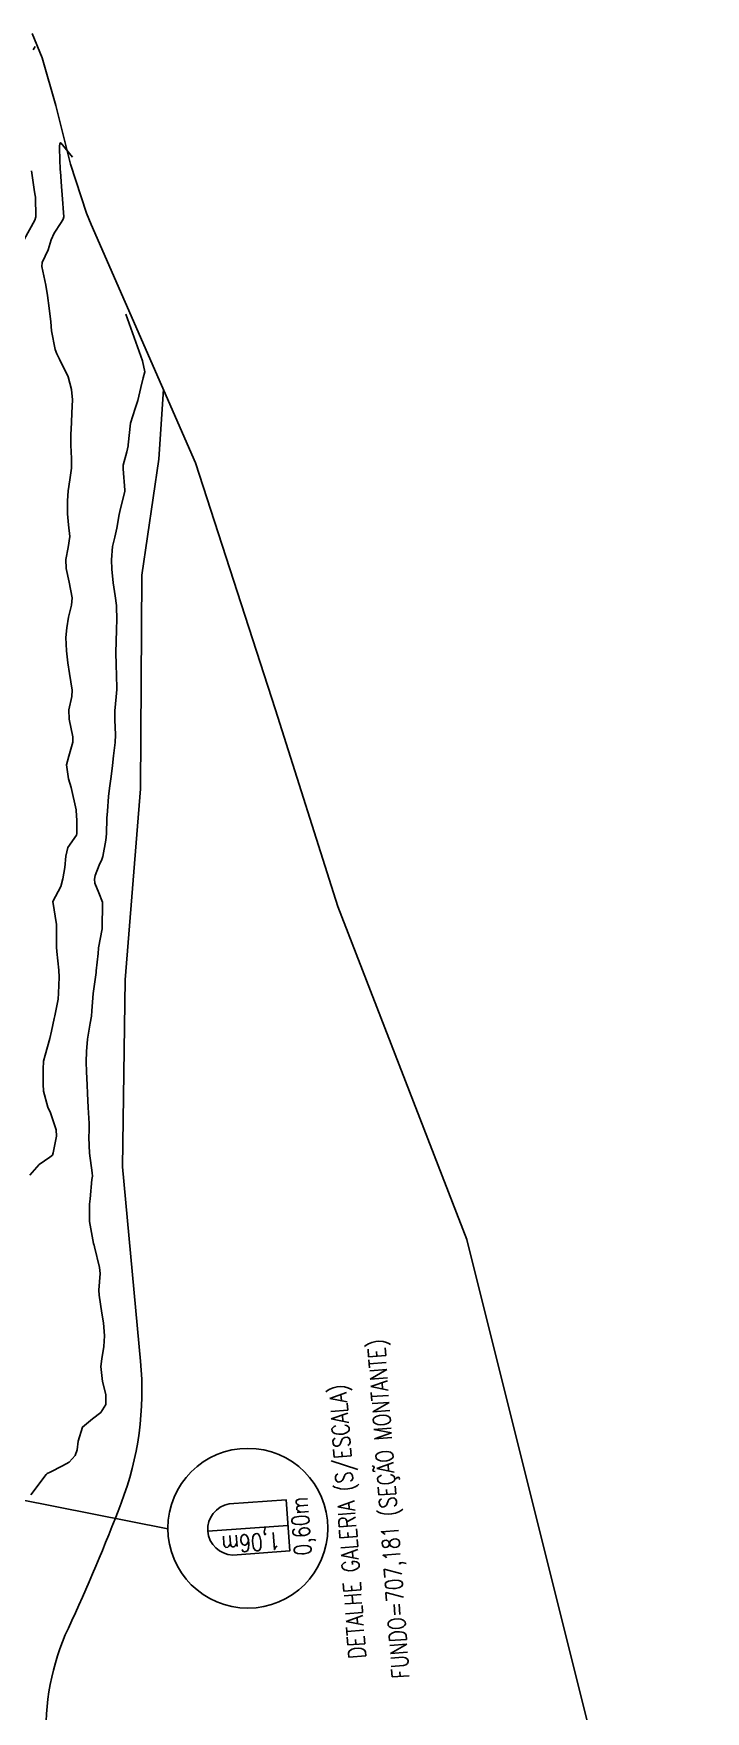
# Model space of a CAD drawing. Header units: metres. Extents: x 298520 to 308411, y 7433745 to 7450750.
# Drawn here: x 305311.8 to 305370.7, y 7438202.2 to 7438349.3 of the extents above; entities that cross this region are included whole.
import ezdxf

# ---------------------------------------------------------------- set-up
doc = ezdxf.new("R2010")
doc.units = ezdxf.units.M
doc.header["$LTSCALE"] = 10
doc.linetypes.add('CONTINUO', pattern=[0])
for name, color, linetype in [('Area', 45, 'Continuous'), ('Curvas de Nivel 1m', 11, 'Continuous'), ('Hidrografia', 140, 'Continuous'), ('TEXTO', 45, 'Continuous')]:
    doc.layers.add(name, color=color, linetype=linetype)
doc.styles.add('ROMANS', font='romans', dxfattribs={"height": 0.2})

msp = doc.modelspace()

# ---------------------------------------------------------------- linework, layer by layer
at = {"layer": 'Area'}
msp.add_polyline3d([(305311.69, 7438349.26, 722.81), (305312.58, 7438347.15, 723.67), (305313.77, 7438342.95, 722.02), (305315.05, 7438337.83, 714.78), (305316.45, 7438333.53, 720.44), (305316.87, 7438332.54, 712.88), (305326.02, 7438311.64, 711.77), (305333.01, 7438290, 711.78), (305338.46, 7438272.75, 711.74), (305349.76, 7438243.58, 711.69), (305360.42, 7438200.91, 711.68)], dxfattribs=at)
at = {"layer": 'Curvas de Nivel 1m', "flags": 128}
for points, elevation in [([(305311.97, 7438348.12), (305311.79, 7438347.85)], 714), ([(305315.22, 7438338.44), (305314.2, 7438339.69), (305314.16, 7438339.67), (305314.13, 7438339.57), (305314.09, 7438339.42), (305314.09, 7438339.19), (305314.16, 7438337.32), (305314.17, 7438337.19), (305314.27, 7438335.85), (305314.33, 7438335.12), (305314.47, 7438333.19), (305314.43, 7438333), (305314.24, 7438332.72), (305313.64, 7438331.78), (305313.37, 7438331.2), (305313.1, 7438330.31), (305312.58, 7438329.21), (305312.54, 7438328.86), (305312.89, 7438327.2), (305313.04, 7438326.32), (305313.19, 7438325.2), (305313.34, 7438323.99), (305313.39, 7438323.2), (305313.71, 7438321.59), (305313.87, 7438321.19), (305314.1, 7438320.73), (305314.85, 7438319.18), (305315.16, 7438318.08), (305315.23, 7438317.18), (305315.19, 7438316.02), (305315.14, 7438315.18), (305315.09, 7438314.1), (305315.1, 7438313.18), (305315.15, 7438312.02), (305315.14, 7438311.18), (305315, 7438310.15), (305314.86, 7438309.18), (305314.81, 7438308.32), (305314.79, 7438307.18), (305314.89, 7438306.21), (305314.99, 7438305.18), (305314.86, 7438304.22), (305314.64, 7438303.18), (305314.67, 7438302.39), (305314.95, 7438301.18), (305315.2, 7438299.82), (305315.14, 7438299.18), (305314.87, 7438298.13), (305314.73, 7438297.18), (305314.64, 7438296.34), (305314.72, 7438295.18), (305314.84, 7438294.11), (305314.96, 7438293.18), (305315.21, 7438291.71), (305315.19, 7438291.18), (305314.91, 7438289.99), (305314.95, 7438289.18), (305315.26, 7438287.62), (305315.26, 7438287.17), (305314.9, 7438285.95), (305314.7, 7438285.18), (305314.88, 7438283.95), (305315.11, 7438283.18), (305315.56, 7438281.24), (305315.56, 7438281.17), (305315.61, 7438280.29), (305315.62, 7438279.17), (305315.59, 7438279.02), (305314.82, 7438277.94), (305314.66, 7438277.18), (305314.55, 7438276.18), (305314.39, 7438275.18), (305314.2, 7438274.52), (305313.52, 7438273.19), (305313.84, 7438271.19), (305313.84, 7438270.84), (305313.82, 7438269.19), (305313.85, 7438268.81), (305314.05, 7438267.18), (305314.07, 7438266.56), (305314.01, 7438265.18), (305313.97, 7438264.64), (305313.69, 7438263.19), (305313.64, 7438262.95), (305313.39, 7438261.85), (305313.24, 7438261.19), (305312.83, 7438259.73), (305312.7, 7438259.2), (305312.66, 7438258.51), (305312.67, 7438257.2), (305312.69, 7438256.57), (305313.07, 7438255.19), (305313.31, 7438254.69), (305313.81, 7438253.18), (305313.82, 7438252.65), (305313.55, 7438251.19), (305313.47, 7438250.98), (305313.26, 7438250.8), (305312.31, 7438250.14), (305311.49, 7438249.22)], 713), ([(305311.64, 7438337.22), (305311.88, 7438335.6), (305311.95, 7438335.21), (305311.99, 7438334.94), (305312.03, 7438333.21), (305311.93, 7438332.91), (305311.01, 7438331.23)], 714), ([(305319.91, 7438324.67), (305321.35, 7438320.59), (305321.56, 7438319.62), (305321.41, 7438319.1), (305321.23, 7438318.26), (305320.96, 7438317.11), (305320.73, 7438316.42), (305320.31, 7438315.12), (305320.12, 7438313.23), (305320.11, 7438313.12), (305320, 7438312.62), (305319.68, 7438311.43), (305319.68, 7438311.12), (305319.83, 7438309.24), (305319.82, 7438309.12), (305319.43, 7438307.63), (305319.32, 7438307.13), (305319.12, 7438305.92), (305318.93, 7438305.13), (305318.73, 7438304.3), (305318.65, 7438303.13), (305318.69, 7438302.32), (305318.79, 7438301.13), (305318.98, 7438300), (305319.1, 7438299.13), (305319.12, 7438297.82), (305319.1, 7438297.13), (305319.05, 7438295.87), (305319.03, 7438295.13), (305319.05, 7438293.84), (305319.1, 7438293.13), (305319.11, 7438291.77), (305319.05, 7438291.13), (305318.93, 7438289.92), (305318.94, 7438289.13), (305319.01, 7438287.82), (305318.97, 7438287.13), (305318.83, 7438285.98), (305318.73, 7438285.13), (305318.62, 7438284.17), (305318.46, 7438283.13), (305318.38, 7438282.39), (305318.29, 7438281.13), (305318.25, 7438280.5), (305318.2, 7438279.13), (305318.15, 7438278.57), (305317.88, 7438277.14), (305317.81, 7438276.89), (305317.56, 7438276.4), (305317.23, 7438275.47), (305317.17, 7438275.15), (305317.2, 7438274.8), (305317.53, 7438273.96), (305317.86, 7438273.14), (305317.87, 7438272.78), (305317.83, 7438271.14), (305317.82, 7438270.81), (305317.52, 7438269.14), (305317.52, 7438269.1), (305317.47, 7438268.64), (305317.32, 7438267.14), (305317.3, 7438266.99), (305317.05, 7438265.15), (305316.93, 7438263.63), (305316.89, 7438263.15), (305316.79, 7438262.55), (305316.56, 7438261.15), (305316.46, 7438260.06), (305316.42, 7438259.15), (305316.47, 7438258.28), (305316.53, 7438257.15), (305316.55, 7438256.37), (305316.61, 7438255.15), (305316.7, 7438253.74), (305316.7, 7438253.15), (305316.65, 7438252.53), (305316.73, 7438251.15), (305316.97, 7438249.41), (305316.98, 7438249.14), (305316.94, 7438248.85), (305316.78, 7438247.15), (305316.73, 7438246.67), (305316.73, 7438245.15), (305317.08, 7438243.22), (305317.1, 7438243.14), (305317.12, 7438243.09), (305317.16, 7438242.94), (305317.6, 7438241.14), (305317.66, 7438240.61), (305317.55, 7438239.14), (305317.56, 7438238.69), (305317.79, 7438237.13), (305317.95, 7438236.27), (305318.04, 7438235.13), (305317.98, 7438234.21), (305317.79, 7438233.13), (305317.71, 7438232.46), (305317.86, 7438231.13), (305318.14, 7438230), (305318.14, 7438229.13), (305317.71, 7438228.41), (305316.98, 7438227.87), (305316.12, 7438227.15), (305315.73, 7438225.92), (305315.63, 7438225.16), (305315.47, 7438224.64), (305314.94, 7438224.08), (305314.36, 7438223.75), (305313.27, 7438223.19), (305313.03, 7438223.08), (305312.92, 7438222.98), (305311.58, 7438221.21)], 712)]:
    msp.add_lwpolyline(points, dxfattribs=dict(at, elevation=elevation))
at = {"layer": 'Hidrografia', "elevation": 712.11}
msp.add_lwpolyline([(305323.19, 7438318.1), (305322.78, 7438311.97), (305321.31, 7438301.81), (305321.2, 7438283.07), (305319.84, 7438266.34), (305319.61, 7438249.95), (305321.2, 7438232.92, -0.11446), (305319.5, 7438220.48, -0.018048), (305314.87, 7438209.52, 0.124723), (305312.96, 7438199.42, 0.09054), (305316.35, 7438185.67, 0.018626), (305318.03, 7438182.25, -0.40394), (305316.9, 7438178.19, 0.334912), (305314.2, 7438171.65, -0.042621), (305315.89, 7438161.7, -0.022177), (305316.34, 7438150.08, -0.048767), (305315.32, 7438140.25, 0.14306), (305316.56, 7438125.46, -0.057687), (305319.95, 7438112.34, 0.133664), (305325.49, 7438099.37, 0.178328), (305332.16, 7438095.29, -0.027399), (305349.77, 7438090.78, -0.006555), (305362.89, 7438086.45, -0.015622), (305370.66, 7438083.5, 0.199692)], format="xyb", dxfattribs=at)
at = {"layer": 'TEXTO', "linetype": 'CONTINUO'}
for points in [[(305144.6, 7438253.71, 0), (305323.59, 7438218.22, 0)], [(305329.28, 7438215.93, 0), (305334.26, 7438216.29, 0), (305333.94, 7438220.78, 0), (305328.95, 7438220.41, 0)], [(305327.09, 7438218.02, 0), (305334.1, 7438218.53, 0)]]:
    msp.add_polyline3d(points, dxfattribs=at)
msp.add_circle((305330.59, 7438218.28), 7, dxfattribs=at)
msp.add_arc((305329.34, 7438218.19), 2.26, 100.0627, 268.2935, dxfattribs=at)

# ---------------------------------------------------------------- texts
at = {"layer": 'TEXTO', "style": 'ROMANS', "width": 0.8}
for s, rotation, p in [('FUNDO=707,181 (SEÇÃO MONTANTE)', 94.1781, (305344.73, 7438205.15)), ('DETALHE GALERIA (S/ESCALA)', 94.1781, (305340.93, 7438206.88)), ('0,60m', 94.1781, (305336.17, 7438215.94)), ('1,06m', 184.1781, (305333.37, 7438217.95))]:
    msp.add_text(s, height=1.5, rotation=rotation, dxfattribs=at).set_placement(p)

doc.saveas('drawing.dxf')
